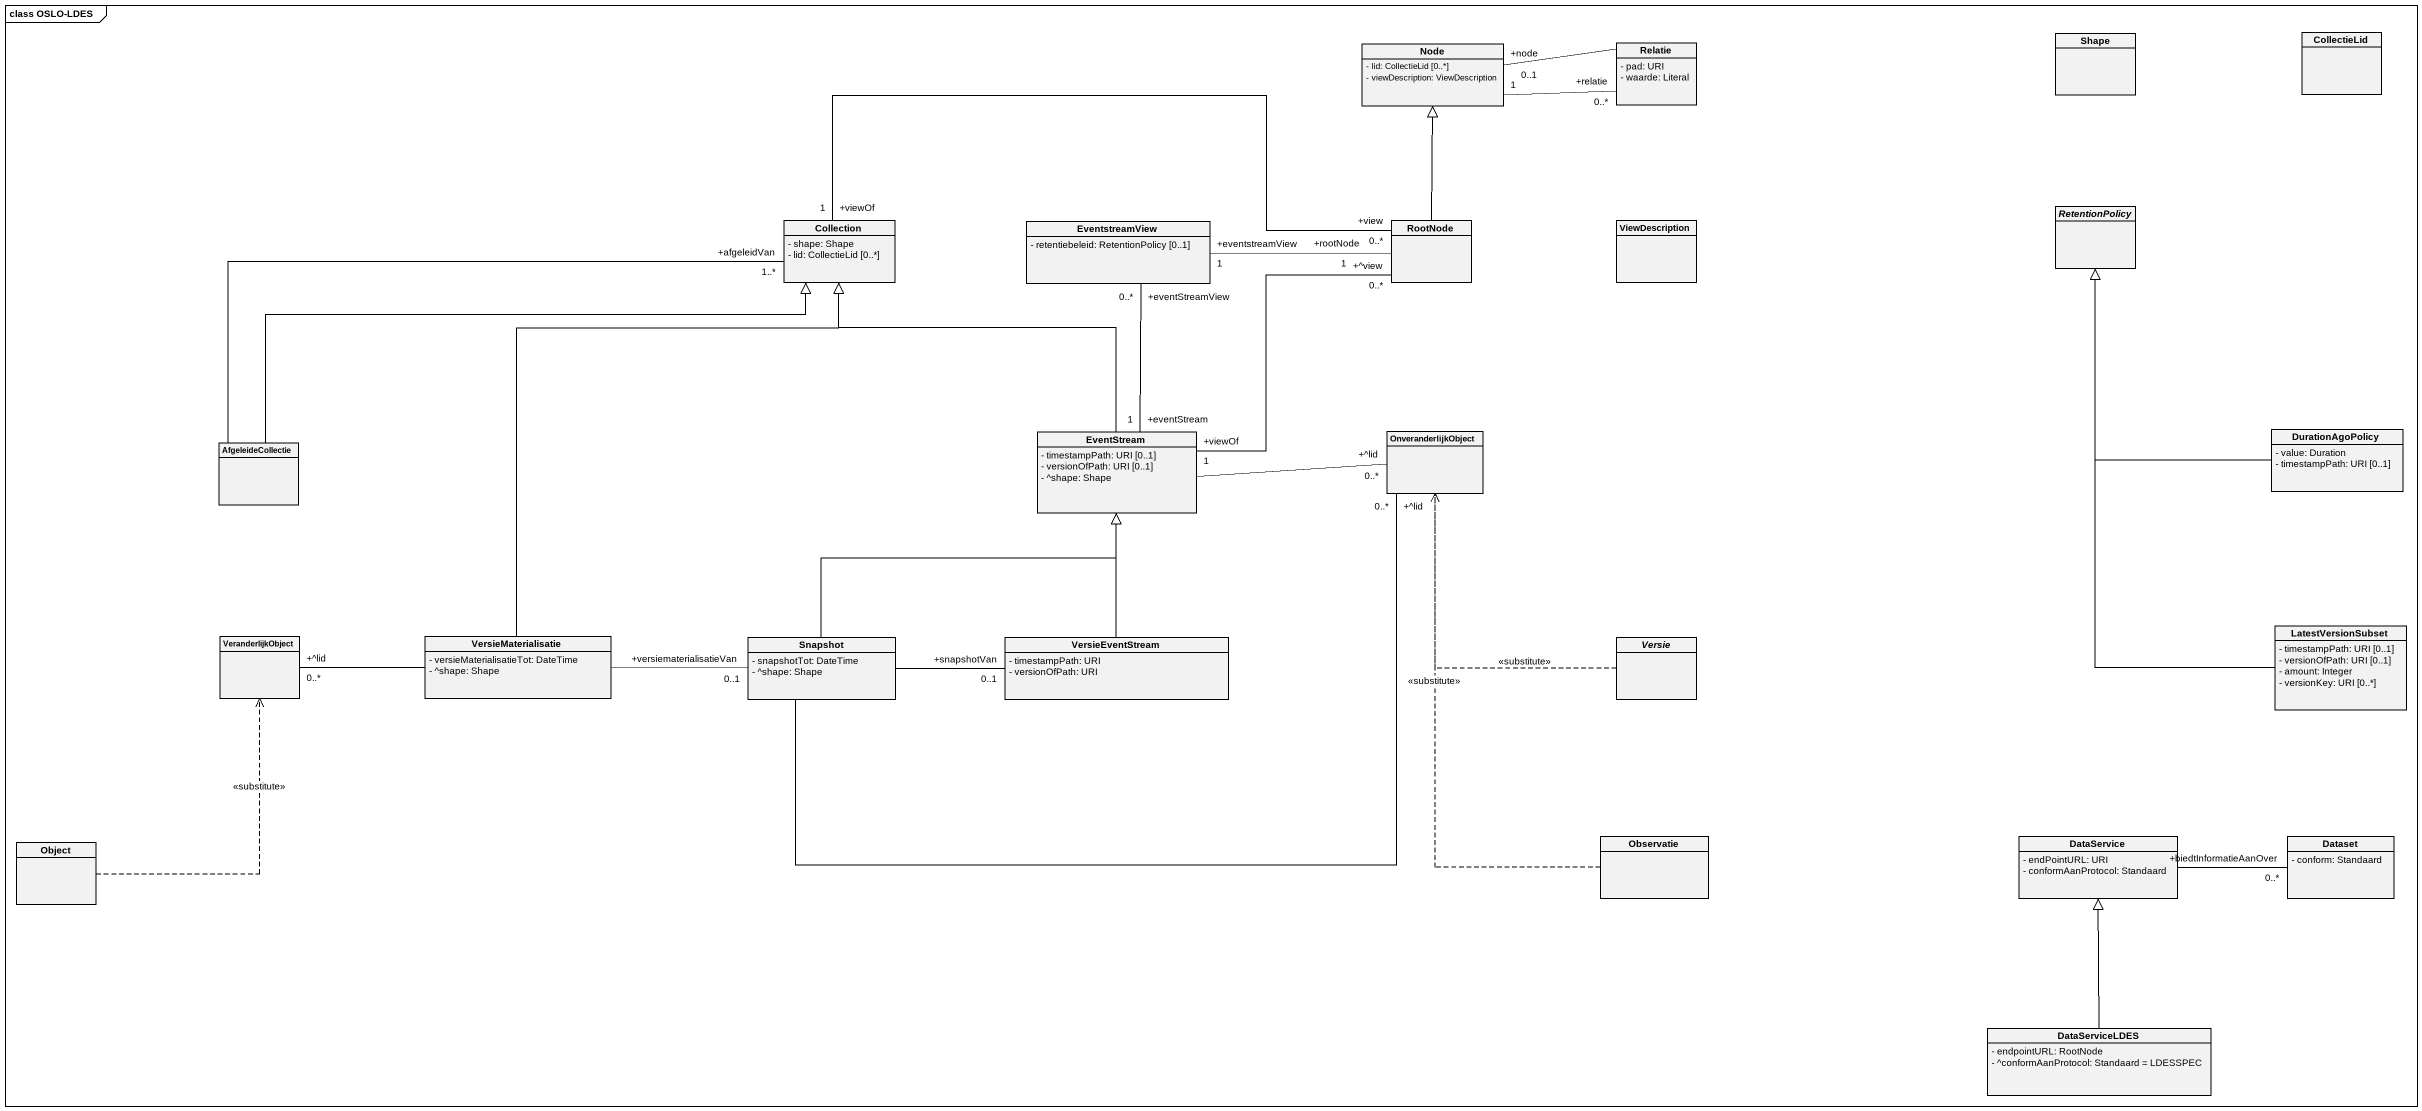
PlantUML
@startuml
mainframe class OSLO-LDES
hide circle
hide empty members
skinparam classAttributeIconSize 0
class CollectieLid
class "Node" as Node_ {
  - lid: CollectieLid [0..*]
  - viewDescription: ViewDescription
}
class Relatie {
  - pad: URI
  - waarde: Literal
}
class Shape
class Collection {
  - shape: Shape
  - lid: CollectieLid [0..*]
}
class EventstreamView {
  - retentiebeleid: RetentionPolicy [0..1]
}
class RootNode
class ViewDescription
abstract class RetentionPolicy
class EventStream {
  - timestampPath: URI [0..1]
  - versionOfPath: URI [0..1]
  - ^shape: Shape
}
class OnveranderlijkObject
class DurationAgoPolicy {
  - value: Duration
  - timestampPath: URI [0..1]
}
class AfgeleideCollectie
class LatestVersionSubset {
  - timestampPath: URI [0..1]
  - versionOfPath: URI [0..1]
  - amount: Integer
  - versionKey: URI [0..*]
}
class VeranderlijkObject
class VersieMaterialisatie {
  - versieMaterialisatieTot: DateTime
  - ^shape: Shape
}
class Snapshot {
  - snapshotTot: DateTime
  - ^shape: Shape
}
class VersieEventStream {
  - timestampPath: URI
  - versionOfPath: URI
}
abstract class Versie
class "Object" as Object_
class Observatie
class DataService {
  - endPointURL: URI
  - conformAanProtocol: Standaard
}
class Dataset {
  - conform: Standaard
}
class DataServiceLDES {
  - endpointURL: RootNode
  - ^conformAanProtocol: Standaard = LDESSPEC
}
Node_ "1" -right- "+relatie\n0..*" Relatie
Relatie -left- "+node\n0..1" Node_
Collection "+viewOf\n1" -right- "+view\n0..*" RootNode
EventstreamView "+eventstreamView\n1" -right- "+rootNode\n1" RootNode
RootNode -up-|> Node_
EventStream -up-|> Collection
EventStream "+eventStream\n1" -up- "+eventStreamView\n0..*" EventstreamView
EventStream "+viewOf\n1" -up- "+^view\n0..*" RootNode
EventStream -right- "+^lid\n0..*" OnveranderlijkObject
DurationAgoPolicy -up-|> RetentionPolicy
AfgeleideCollectie -right-|> Collection
AfgeleideCollectie -right- "+afgeleidVan\n1..*" Collection
LatestVersionSubset -up-|> RetentionPolicy
VersieMaterialisatie -up-|> Collection
VersieMaterialisatie -left- "+^lid\n0..*" VeranderlijkObject
Snapshot -up-|> EventStream
Snapshot -right- "+^lid\n0..*" OnveranderlijkObject
Snapshot "+versiematerialisatieVan\n0..1" -left- VersieMaterialisatie
Snapshot -right- "+snapshotVan\n0..1" VersieEventStream
VersieEventStream -up-|> EventStream
Versie .up.> OnveranderlijkObject : <<substitute>>
Object_ .up.> VeranderlijkObject : <<substitute>>
Observatie .up.> OnveranderlijkObject : <<substitute>>
DataService -right- "+biedtInformatieAanOver\n0..*" Dataset
DataServiceLDES -up-|> DataService
@enduml
